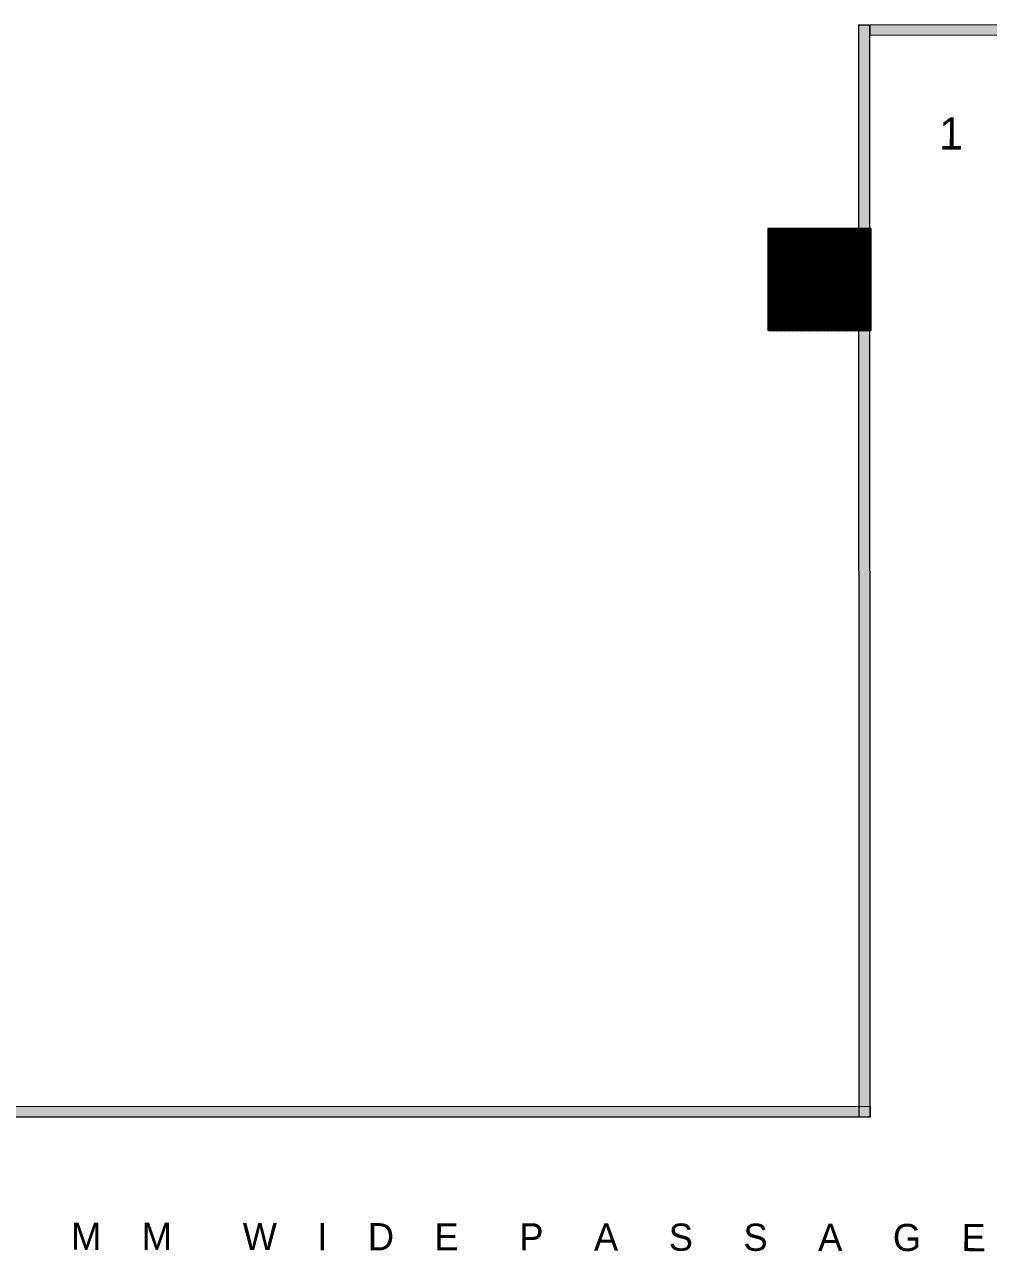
# Model space of a CAD drawing. Header units: millimetres. Extents: x -774950 to -670403, y -1165325 to -1109738.
# Drawn here: x -702486 to -693504, y -1148693 to -1137260 of the extents above; entities that cross this region are included whole.
import ezdxf

# ---------------------------------------------------------------- set-up
doc = ezdxf.new("R2010")
doc.units = ezdxf.units.MM
doc.header["$LTSCALE"] = 3000
doc.header["$MEASUREMENT"] = 0
doc.layers.add('A-WALL', color=26, linetype='CONTINUOUS', lineweight=25)
doc.layers.add('PR-HATCH', color=8, linetype='CONTINUOUS', lineweight=0)
for name, color, linetype in [('PASSAGE LINEOUT', 7, 'CONTINUOUS'), ('STR_COL', 3, 'CONTINUOUS'), ('str_col_hatch', 8, 'CONTINUOUS')]:
    doc.layers.add(name, color=color, linetype=linetype)
doc.layers.add('PR-FULL HT', color=7, linetype='CONTINUOUS', lineweight=13, true_color=0x6e3e30)
doc.styles.add('CENTURY GOTHIC', font='GOTHIC.TTF')

# ---------------------------------------------------------------- blocks, each defined once
blk = doc.blocks.new('vw layout final block')
at = {"layer": 'str_col_hatch', "linetype": 'Continuous'}
h = blk.add_hatch(dxfattribs=at)
h.set_pattern_fill('ANSI31', color=256, scale=50, angle=340, style=0)
h.set_pattern_definition([(25, (-15831.561, -471138.495), (-2.641364136, 5.66442367), [])])
h.paths.add_polyline_path([(-570111, -1046596), (-570586, -1046596), (-570586, -1047071), (-570111, -1047071)])
h.paths.add_polyline_path([(-569636, -1046596), (-570111, -1046596), (-570111, -1047071), (-569636, -1047071)])
h.paths.add_polyline_path([(-569636, -1047071), (-570111, -1047071), (-570111, -1047546), (-569636, -1047546)])
h.paths.add_polyline_path([(-570111, -1047071), (-570586, -1047071), (-570586, -1047546), (-570111, -1047546)])
at = {"layer": 'STR_COL'}
blk.add_lwpolyline([(-570586, -1047546), (-570586, -1046596), (-569636, -1046596), (-569636, -1047546), (-570586, -1047546)], dxfattribs=at)
blk = doc.blocks.new('*U478')
at = {"layer": 'PR-HATCH'}
h = blk.add_hatch(color=256, dxfattribs=at)
h.dxf.hatch_style = 1
h.paths.add_polyline_path([(-97569, -39967), (-86272, -39967), (-86272, -39867), (-97569, -39867)])
at = {"layer": 'PR-FULL HT', "elevation": 0}
blk.add_lwpolyline([(-97569, -39967), (-86272, -39967), (-86272, -39867), (-97569, -39867)], close=True, dxfattribs=at)
blk = doc.blocks.new('*U479')
at = {"layer": 'PR-HATCH'}
h = blk.add_hatch(color=256, dxfattribs=at)
h.dxf.hatch_style = 1
h.paths.add_polyline_path([(-98278, -39967), (-86272, -39967), (-86272, -39867), (-98278, -39867)])
at = {"layer": 'PR-FULL HT', "elevation": 0}
blk.add_lwpolyline([(-98278, -39967), (-86272, -39967), (-86272, -39867), (-98278, -39867)], close=True, dxfattribs=at)
blk = doc.blocks.new('*U482')
at = {"layer": 'PR-HATCH'}
h = blk.add_hatch(color=256, dxfattribs=at)
h.dxf.hatch_style = 1
h.paths.add_polyline_path([(-98454, -39967), (-88276, -39967), (-88276, -39867), (-98454, -39867)])
at = {"layer": 'PR-FULL HT', "elevation": 0}
blk.add_lwpolyline([(-98454, -39967), (-88276, -39967), (-88276, -39867), (-98454, -39867)], close=True, dxfattribs=at)

msp = doc.modelspace()

# ---------------------------------------------------------------- block references
at = {"layer": 'A-WALL', "linetype": 'Continuous'}
msp.add_blockref('vw layout final block', (-124968, -92565.7, 0), dxfattribs=at)
at = {"layer": 'PR-FULL HT', "xscale": -1}
for name, p, rotation in [('*U482', (-734564, -1235722.3, 0), 90.0084772067954), ('*U479', (-780883, -1097407.7, 0), 0.008477206795411973), ('*U478', (-792182.1, -1107488, 0), 0.008477206795411973)]:
    msp.add_blockref(name, p, dxfattribs=dict(at, rotation=rotation))

# ---------------------------------------------------------------- texts
at = {"layer": 'PASSAGE LINEOUT', "attachment_point": 7, "rotation": 359.91386, "style": 'CENTURY GOTHIC'}
for s, insert, char_height, width in [('1   8  0   0      M    M       W    I    D    E      P     A     S     S     A     G    E', (-693964.8, -1138430, 0), 300, 16925.289), ('2  0  0   0      M    M       W    I    D    E      P     A     S     S     A     G    E', (-704028.9, -1148678.2, 0), 253.226, 14286.425)]:
    msp.add_mtext(s, dxfattribs=dict(at, insert=insert, char_height=char_height, width=width))

doc.saveas('drawing.dxf')
